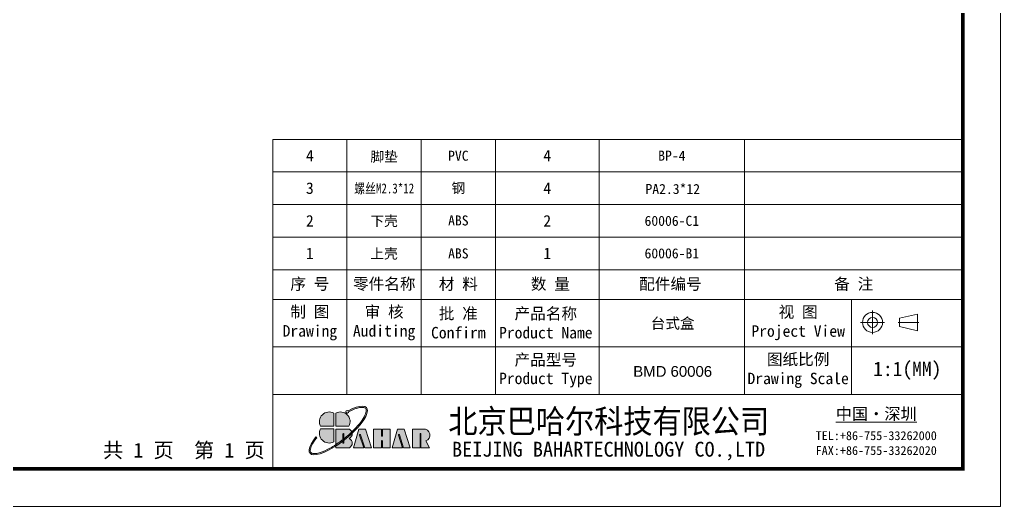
# Model space of a CAD drawing. Header units: millimetres. Extents: x 1833 to 2194, y -395 to -144.
# Drawn here: x 2030.9 to 2193.6, y -395 to -314.3 of the extents above; entities that cross this region are included whole.
import ezdxf
from ezdxf.enums import TextEntityAlignment as Align

# ---------------------------------------------------------------- set-up
doc = ezdxf.new("R2010")
doc.units = ezdxf.units.MM
doc.linetypes.add('CENTER', pattern=[50.8, 31.75, -6.35, 6.35, -6.35])
doc.layers.add('from', color=7, linetype='Continuous', lineweight=13)
doc.styles.add('FFS', font='SIMFANG.TTF', dxfattribs={"width": 0.9})
doc.styles.get("Standard").update_dxf_attribs({"font": 'txt', "bigfont": 'gbcbig.shx'})
doc.styles.add('宋体', font='SimSun.ttf')
doc.styles.add('样式 1', font='SIMKAI.TTF')

msp = doc.modelspace()

# ---------------------------------------------------------------- hatches: boundary and pattern name
at = {"layer": 'from'}
h = msp.add_hatch(color=5, dxfattribs=at)
h.set_gradient(color1=(0, 0, 255), color2=(204, 204, 255), rotation=270, one_color=1, tint=0.9, name='HEMISPHERICAL')
edge = h.paths.add_edge_path()
edge.add_arc((2085.282, -379.312), 0.232, 53.71062, 361.77764)
edge.add_spline(control_points=[(2085.514, -379.305), (2085.637, -379.242), (2085.757, -379.182), (2086.347, -378.905), (2086.781, -378.746), (2087.416, -378.593), (2087.649, -378.566), (2087.974, -378.577), (2088.087, -378.601), (2088.252, -378.67), (2088.308, -378.712), (2088.349, -378.764), (2088.389, -378.813), (2088.417, -378.873), (2088.449, -379.033), (2088.45, -379.132), (2088.416, -379.368), (2088.38, -379.503), (2088.208, -379.96), (2088.008, -380.325), (2087.456, -381.117), (2087.105, -381.544), (2086.498, -382.193), (2086.282, -382.41), (2086.056, -382.626)], knot_values=[5.2944931, 5.2944931, 5.2944931, 5.2944931, 5.376277, 5.376277, 5.7027746, 5.7027746, 5.9392475, 5.9392475, 6.1160577, 6.1160577, 6.2831853, 6.2831853, 6.2831853, 6.442424, 6.442424, 6.6016628, 6.6016628, 6.7609015, 6.7609015, 7.0883681, 7.0883681, 7.4158348, 7.4158348, 7.5786031, 7.5786031, 7.5786031, 7.5786031], degree=3, periodic=0)
edge.add_ellipse((2084.529, -382.963), major_axis=(1.591, 0.068), ratio=0.6717797, start_angle=362.49244, end_angle=374.72333, ccw=False)
edge.add_ellipse((2083.802, -382.405), major_axis=(4.707, 3.768), ratio=0.3075492, start_angle=-75.30393, end_angle=56.66872)
edge = h.paths.add_edge_path()
edge.add_ellipse((2083.802, -382.405), major_axis=(4.707, 3.768), ratio=0.3075492, start_angle=-233.44549, end_angle=-108.8635)
edge.add_line((2083.376, -384.993), (2083.376, -384.75))
edge.add_spline(control_points=[(2083.376, -384.75), (2082.897, -385.063), (2082.423, -385.338), (2081.398, -385.851), (2080.866, -386.055), (2080.179, -386.216), (2079.96, -386.242), (2079.638, -386.233), (2079.522, -386.21), (2079.362, -386.145), (2079.309, -386.108), (2079.229, -386.019), (2079.2, -385.967), (2079.161, -385.83), (2079.153, -385.745), (2079.168, -385.541), (2079.192, -385.423), (2079.318, -385.021), (2079.477, -384.695), (2079.852, -384.107), (2080.027, -383.864), (2080.227, -383.612)], knot_values=[8.1602279, 8.1602279, 8.1602279, 8.1602279, 8.46118, 8.46118, 8.851592, 8.851592, 9.0751916, 9.0751916, 9.2552808, 9.2552808, 9.4047948, 9.4047948, 9.5543089, 9.5543089, 9.703823, 9.703823, 9.853337, 9.853337, 10.159988, 10.159988, 10.3575695, 10.3575695, 10.3575695, 10.3575695], degree=3, periodic=0)
edge.add_line((2080.227, -383.612), (2080.068, -383.486))
edge = h.paths.add_edge_path()
edge.add_spline(control_points=[(2084.557, -383.91), (2084.309, -384.102), (2084.057, -384.286), (2083.662, -384.561), (2083.519, -384.657), (2083.376, -384.75)], knot_values=[7.9128983, 7.9128983, 7.9128983, 7.9128983, 8.070768, 8.070768, 8.1602279, 8.1602279, 8.1602279, 8.1602279], degree=3, periodic=0)
edge.add_line((2083.376, -384.75), (2083.376, -384.993))
edge.add_ellipse((2083.802, -382.405), major_axis=(4.707, 3.768), ratio=0.3075492, start_angle=-108.8635, end_angle=-94.86485)
edge.add_line((2084.557, -384.166), (2084.557, -383.91))
edge = h.paths.add_edge_path()
edge.add_spline(control_points=[(2086.056, -382.626), (2085.827, -382.844), (2085.588, -383.061), (2085.137, -383.448), (2084.928, -383.62), (2084.716, -383.787)], knot_values=[7.5786031, 7.5786031, 7.5786031, 7.5786031, 7.7433014, 7.7433014, 7.8791585, 7.8791585, 7.8791585, 7.8791585], degree=3, periodic=0)
edge.add_line((2084.716, -383.787), (2084.716, -384.045))
edge.add_ellipse((2083.802, -382.405), major_axis=(4.707, 3.768), ratio=0.3075492, start_angle=-92.96123, end_angle=-75.30393)
edge.add_ellipse((2084.529, -382.963), major_axis=(1.591, 0.068), ratio=0.6717797, start_angle=362.49244, end_angle=374.72333)
edge = h.paths.add_edge_path()
edge.add_ellipse((2083.802, -382.405), major_axis=(4.707, 3.768), ratio=0.3075492, start_angle=-94.86485, end_angle=-92.96123)
edge.add_line((2084.716, -384.045), (2084.716, -383.787))
edge.add_spline(control_points=[(2084.716, -383.787), (2084.663, -383.828), (2084.61, -383.87), (2084.557, -383.91)], knot_values=[7.8791585, 7.8791585, 7.8791585, 7.8791585, 7.9128983, 7.9128983, 7.9128983, 7.9128983], degree=3, periodic=0)
edge.add_line((2084.557, -383.91), (2084.557, -384.166))
h = msp.add_hatch(color=256, dxfattribs=at)
h.set_gradient(color1=(204, 51, 0), color2=(255, 140, 102), one_color=1, tint=0.7, name='HEMISPHERICAL')
h.paths.add_polyline_path([(2083.062, -379.526, 0.7424509), (2080.865, -381.701), (2083.062, -381.701)])
h = msp.add_hatch(color=256, dxfattribs=at)
h.set_gradient(color1=(35, 39, 169), color2=(98, 103, 223), one_color=1, tint=0.63, name='HEMISPHERICAL')
h.paths.add_polyline_path([(2083.376, -379.526), (2083.376, -381.701), (2085.573, -381.701, 0.7424509)])
h = msp.add_hatch(color=256, dxfattribs=at)
h.set_gradient(color1=(0, 127, 63), color2=(15, 255, 135), one_color=1, tint=0.53, name='INVCURVED')
h.paths.add_polyline_path([(2083.062, -382.121), (2080.865, -382.121, 0.7424509), (2083.062, -384.296)])
h = msp.add_hatch(color=7, dxfattribs=at)
h.paths.add_polyline_path([(2098.079, -382.172), (2096.082, -382.172), (2096.082, -385.287), (2097.355, -385.287), (2097.355, -382.981, -1), (2097.513, -382.981), (2097.513, -385.287), (2098.914, -385.287), (2098.311, -384.131, 0.8094298)])
h.paths.add_polyline_path([(2094.632, -385.287), (2095.718, -385.287), (2094.72, -382.171), (2093.624, -382.171), (2092.75, -385.287), (2094.438, -385.287), (2093.758, -383.174, -1), (2093.934, -383.117)])
h.paths.add_polyline_path([(2092.394, -382.171), (2091.117, -382.171), (2091.117, -383.294, -1), (2090.959, -383.294), (2090.959, -382.171), (2089.638, -382.171), (2089.638, -385.287), (2090.959, -385.287), (2090.959, -384.156, -1), (2091.117, -384.156), (2091.117, -385.287), (2092.394, -385.287)])
h.paths.add_polyline_path([(2088.294, -382.171), (2087.198, -382.171), (2086.324, -385.287), (2088.012, -385.287), (2087.332, -383.174, -1), (2087.509, -383.117), (2088.206, -385.287), (2089.292, -385.287)])
edge = h.paths.add_edge_path()
edge.add_line((2084.716, -384.045), (2084.716, -384.439))
edge.add_arc((2084.636, -384.439), 0.0793, -180, 0, ccw=False)
edge.add_line((2084.557, -384.439), (2084.557, -384.166))
edge.add_ellipse((2083.802, -382.405), major_axis=(4.707, 3.768), ratio=0.3075492, start_angle=-108.8635, end_angle=-94.86485, ccw=False)
edge.add_line((2083.376, -384.993), (2083.376, -385.287))
edge.add_line((2083.376, -385.287), (2085.639, -385.287))
edge.add_ellipse((2084.529, -384.546), major_axis=(1.591, 0.068), ratio=0.6717797, start_angle=312.54488, end_angle=406.01563)
edge.add_ellipse((2084.529, -382.963), major_axis=(1.591, 0.068), ratio=0.6717797, start_angle=310.68759, end_angle=362.49244)
edge.add_ellipse((2083.802, -382.405), major_axis=(4.707, 3.768), ratio=0.3075492, start_angle=-92.96123, end_angle=-75.30393, ccw=False)
edge = h.paths.add_edge_path()
edge.add_line((2083.376, -382.171), (2083.376, -384.75))
edge.add_spline(control_points=[(2083.376, -384.75), (2083.519, -384.657), (2083.662, -384.561), (2084.057, -384.286), (2084.309, -384.102), (2084.557, -383.91)], knot_values=[7.9128983, 7.9128983, 7.9128983, 7.9128983, 8.0023582, 8.0023582, 8.1602279, 8.1602279, 8.1602279, 8.1602279], degree=3, periodic=0)
edge.add_line((2084.557, -383.91), (2084.557, -383.008))
edge.add_arc((2084.636, -383.008), 0.0793, 0, 180, ccw=False)
edge.add_line((2084.716, -383.008), (2084.716, -383.787))
edge.add_spline(control_points=[(2084.716, -383.787), (2084.928, -383.62), (2085.137, -383.448), (2085.588, -383.061), (2085.827, -382.844), (2086.056, -382.626)], knot_values=[7.5786031, 7.5786031, 7.5786031, 7.5786031, 7.7144602, 7.7144602, 7.8791585, 7.8791585, 7.8791585, 7.8791585], degree=3, periodic=0)
edge.add_ellipse((2084.529, -382.963), major_axis=(1.591, 0.068), ratio=0.6717797, start_angle=374.72333, end_angle=404.056)
edge.add_line((2085.641, -382.171), (2083.376, -382.171))

# ---------------------------------------------------------------- linework, layer by layer
for p, q in [((2187.398, -334.16), (2072.925, -334.16)), ((2072.925, -355.763), (2072.925, -334.16)), ((2085.239, -334.16), (2085.239, -355.763)), ((2097.553, -334.16), (2097.553, -355.763)), ((2109.867, -334.16), (2109.867, -355.763)), ((2127.045, -334.16), (2127.045, -355.763)), ((2151.198, -334.16), (2151.198, -355.763)), ((2187.398, -339.561), (2072.925, -339.561)), ((2187.398, -344.961), (2072.925, -344.961)), ((2187.398, -350.362), (2072.925, -350.362)), ((2072.925, -388.764), (2072.925, -355.763)), ((2187.398, -355.763), (2072.925, -355.763)), ((2085.239, -355.763), (2085.239, -376.45)), ((2097.553, -355.763), (2097.553, -376.45)), ((2109.867, -355.763), (2109.867, -376.45)), ((2127.045, -355.763), (2127.045, -376.45)), ((2151.198, -355.763), (2151.198, -376.45)), ((2187.398, -360.688), (2072.925, -360.688)), ((2168.947, -360.688), (2168.947, -376.45)), ((2179.871, -363.11), (2176.876, -363.802)), ((2176.876, -363.802), (2176.876, -365.185)), ((2179.871, -363.11), (2179.871, -365.876)), ((2179.871, -365.876), (2176.876, -365.185)), ((2187.398, -368.569), (2072.925, -368.569)), ((2187.398, -376.45), (2072.925, -376.45)), ((2083.062, -379.526), (2083.062, -381.701)), ((2083.376, -379.526), (2083.376, -381.701)), ((2083.062, -381.701), (2080.865, -381.701)), ((2083.062, -382.121), (2080.865, -382.121)), ((2083.062, -384.296), (2083.062, -382.121)), ((2083.376, -381.701), (2085.573, -381.701)), ((2083.376, -382.171), (2085.641, -382.171)), ((2083.376, -382.171), (2083.376, -385.287)), ((2087.198, -382.171), (2086.324, -385.287)), ((2087.198, -382.171), (2088.294, -382.171)), ((2089.292, -385.287), (2088.294, -382.171)), ((2090.959, -382.171), (2089.638, -382.171)), ((2089.638, -382.171), (2089.638, -385.287)), ((2090.959, -382.171), (2090.959, -383.294)), ((2091.117, -382.171), (2091.117, -383.294)), ((2092.394, -382.171), (2091.117, -382.171)), ((2092.394, -385.287), (2092.394, -382.171)), ((2093.624, -382.171), (2092.75, -385.287)), ((2093.624, -382.171), (2094.72, -382.171)), ((2095.718, -385.287), (2094.72, -382.171)), ((2096.082, -382.172), (2097.894, -382.172)), ((2096.082, -382.172), (2096.082, -385.287)), ((2080.227, -383.612), (2080.068, -383.486)), ((2084.557, -383.008), (2084.557, -384.439)), ((2084.716, -383.008), (2084.716, -384.439)), ((2088.012, -385.287), (2087.332, -383.174)), ((2088.206, -385.287), (2087.509, -383.117)), ((2094.438, -385.287), (2093.758, -383.174)), ((2094.632, -385.287), (2093.934, -383.117)), ((2097.355, -385.287), (2097.355, -382.981)), ((2097.513, -385.287), (2097.513, -382.981)), ((2083.376, -385.287), (2085.639, -385.287)), ((2086.324, -385.287), (2088.012, -385.287)), ((2088.206, -385.287), (2089.292, -385.287)), ((2089.638, -385.287), (2090.959, -385.287)), ((2090.959, -385.287), (2090.959, -384.156)), ((2091.117, -385.287), (2091.117, -384.156)), ((2091.117, -385.287), (2092.394, -385.287)), ((2092.75, -385.287), (2094.438, -385.287)), ((2094.632, -385.287), (2095.718, -385.287)), ((2096.082, -385.287), (2097.355, -385.287)), ((2097.513, -385.287), (2098.914, -385.287)), ((2098.914, -385.287), (2098.311, -384.131)), ((2187.398, -388.764), (2073.875, -388.764))]:
    msp.add_line(p, q, dxfattribs=at)
at = {"layer": 'from', "color": 1, "linetype": 'CENTER', "ltscale": 0.2}
for p, q in [((2172.413, -362.517), (2172.413, -366.47)), ((2170.437, -364.493), (2174.389, -364.493)), ((2180.101, -364.493), (2176.645, -364.493))]:
    msp.add_line(p, q, dxfattribs=at)
at = {"layer": 'from'}
msp.add_lwpolyline([(1832.773, -394.983), (2193.616, -394.983), (2193.616, -144.229), (1832.773, -144.229)], close=True, dxfattribs=at)
at = {"layer": 'from', "const_width": 0.622}
msp.add_lwpolyline([(1838.992, -388.764), (1838.992, -150.448), (2187.398, -150.448), (2187.398, -388.764), (1838.992, -388.764)], dxfattribs=at)
at = {"layer": 'from'}
for radius in [1.66, 0.83]:
    msp.add_circle((2172.413, -364.493), radius, dxfattribs=at)
for centre, radius, start, end in [((2082.292, -380.946), 1.615, 61.52283, 207.89112), ((2084.146, -380.946), 1.615, 332.10888, 118.47717), ((2085.282, -379.312), 0.232, 53.71062, 1.77764), ((2082.292, -382.877), 1.615, 152.10888, 298.47717), ((2097.986, -383.176), 1.008, 288.77334, 95.2757), ((2084.636, -383.008), 0.0793, 0, 180), ((2087.42, -383.146), 0.0926, 17.82851, 197.82851), ((2091.038, -383.294), 0.0793, 180, 0), ((2093.846, -383.146), 0.0926, 17.82851, 197.82851), ((2097.434, -382.981), 0.0793, 0, 180), ((2084.636, -384.439), 0.0793, 180, 0), ((2091.038, -384.156), 0.0793, 0, 180)]:
    msp.add_arc(centre, radius, start, end, dxfattribs=at)
at = {"layer": 'from', "extrusion": (0, 0, -1)}
msp.add_ellipse((2083.802, -382.405), major_axis=(4.707, 3.768), ratio=0.3075492, start_param=5.2941295, end_param=10.3575777, dxfattribs=at)
at = {"layer": 'from'}
for centre, start_param, end_param in [((2084.529, -382.963), 5.4225213, 7.0521076), ((2084.529, -384.546), 5.4549372, 7.0863095)]:
    msp.add_ellipse(centre, major_axis=(1.591, 0.068), ratio=0.6717797, start_param=start_param, end_param=end_param, dxfattribs=at)
msp.add_open_spline([(2085.514, -379.305), (2085.637, -379.242), (2085.757, -379.182), (2086.347, -378.905), (2086.781, -378.746), (2087.416, -378.593), (2087.649, -378.566), (2087.974, -378.577), (2088.087, -378.601), (2088.252, -378.67), (2088.308, -378.712), (2088.349, -378.764), (2088.389, -378.813), (2088.417, -378.873), (2088.449, -379.033), (2088.45, -379.132), (2088.416, -379.368), (2088.38, -379.503), (2088.208, -379.96), (2088.008, -380.325), (2087.456, -381.117), (2087.105, -381.544), (2086.293, -382.411), (2085.832, -382.851), (2084.849, -383.695), (2084.328, -384.098), (2083.181, -384.895), (2082.555, -385.271), (2081.398, -385.851), (2080.866, -386.055), (2080.179, -386.216), (2079.96, -386.242), (2079.638, -386.233), (2079.522, -386.21), (2079.362, -386.145), (2079.309, -386.108), (2079.229, -386.019), (2079.2, -385.967), (2079.161, -385.83), (2079.153, -385.745), (2079.168, -385.541), (2079.192, -385.423), (2079.318, -385.021), (2079.477, -384.695), (2079.852, -384.107), (2080.027, -383.864), (2080.227, -383.612)], degree=3, knots=[5.2944931, 5.2944931, 5.2944931, 5.2944931, 5.376277, 5.376277, 5.7027746, 5.7027746, 5.9392475, 5.9392475, 6.1160577, 6.1160577, 6.2831853, 6.2831853, 6.2831853, 6.442424, 6.442424, 6.6016628, 6.6016628, 6.7609015, 6.7609015, 7.0883681, 7.0883681, 7.4158348, 7.4158348, 7.7433014, 7.7433014, 8.070768, 8.070768, 8.46118, 8.46118, 8.851592, 8.851592, 9.0751916, 9.0751916, 9.2552808, 9.2552808, 9.4047948, 9.4047948, 9.5543089, 9.5543089, 9.703823, 9.703823, 9.853337, 9.853337, 10.159988, 10.159988, 10.3575695, 10.3575695, 10.3575695, 10.3575695], dxfattribs=at)

# ---------------------------------------------------------------- texts
at = {"layer": 'from', "style": '宋体'}
for s, height, p in [('4', 1.9, (2079.082, -336.86)), ('脚垫', 1.6628, (2091.396, -336.986)), ('PVC', 1.6628, (2103.71, -336.874)), ('4', 1.9, (2118.456, -336.86)), ('BP-4', 1.6628, (2139.121, -336.86)), ('3', 1.9, (2079.082, -342.261)), ('钢', 1.663, (2103.71, -342.2)), ('4', 1.9, (2118.456, -342.261)), ('PA2.3*12', 1.6628, (2139.276, -342.324)), ('2', 1.9, (2079.082, -347.662)), ('下壳', 1.6628, (2091.396, -347.662)), ('ABS', 1.6628, (2103.71, -347.601)), ('2', 1.9, (2118.456, -347.662)), ('60006-C1', 1.6628, (2139.121, -347.662)), ('1', 1.9, (2079.082, -353.062)), ('上壳', 1.6628, (2091.396, -353.062)), ('ABS', 1.6628, (2103.71, -353.062)), ('1', 1.9, (2118.456, -353.062)), ('60006-B1', 1.6628, (2139.121, -353.062))]:
    msp.add_text(s, height=height, dxfattribs=at).set_placement(p, align=Align.MIDDLE)
at = {"layer": 'from', "style": '宋体', "width": 0.8}
msp.add_text('螺丝M2.3*12', height=1.6628, dxfattribs=at).set_placement((2091.396, -342.261), align=Align.MIDDLE)
at = {"layer": 'from', "attachment_point": 5, "style": '宋体'}
for s, insert, char_height in [('序 号', (2079.082, -358.225), 1.9003), ('{\\fSimSun|b0|i0|c134|p2;零件名称}', (2091.425, -358.225), 1.90029), ('材 料', (2103.71, -358.225), 1.9003), ('数 量', (2118.975, -358.225), 1.9003), ('{\\fSimSun|b0|i0|c134|p2;配件编号}', (2138.884, -358.225), 1.90029), ('备 注', (2169.298, -358.225), 1.9003), ('制 图\\PDrawing', (2079.082, -364.629), 1.9003), ('审 核\\PAuditing', (2091.396, -364.629), 1.9003), ('批 准\\PConfirm', (2103.71, -364.629), 1.9003), ('产品名称\\PProduct Name', (2118.218, -364.629), 1.90029), ('视 图\\PProject View', (2160.072, -364.629), 1.90029), ('图纸比例\\PDrawing Scale', (2160.072, -372.509), 1.90029), ('1:1(MM)', (2178.172, -372.509), 2.3754), ('{\\fSimSun|b0|i0|c134|p2;\\H1.25x;共 1 页  第 1 页}', (2058.182, -385.814), 1.97022)]:
    msp.add_mtext(s, dxfattribs=dict(at, insert=insert, char_height=char_height))
at = {"layer": 'from', "color": 6, "attachment_point": 5, "style": '宋体'}
for s, insert, char_height in [('{\\C7;台式盒}', (2139.26, -364.749), 1.7737), ('{\\fArial|b0|i0|c0|p32;\\C7;BMD 60006}', (2139.26, -372.63), 1.77367)]:
    msp.add_mtext(s, dxfattribs=dict(at, insert=insert, char_height=char_height))
at = {"layer": 'from', "insert": (2118.218, -372.509), "char_height": 1.90029, "attachment_point": 5, "line_spacing_factor": 0.975, "style": '宋体'}
msp.add_mtext('产品型号\\PProduct Type', dxfattribs=at)
at = {"layer": 'from', "color": 3, "insert": (2128.662, -381.104), "char_height": 3.94044, "attachment_point": 5, "style": 'FFS'}
msp.add_mtext('{\\fSimSun|b0|i0|c134|p2;\\C7;北京巴哈尔科技有限公司}', dxfattribs=at)
at = {"layer": 'from', "attachment_point": 5}
for s, insert, char_height in [('{\\fSimSun|b0|i0|c134|p2;\\L中国\\fSimSun|b0|i0|c134|p0;·深圳}', (2173.024, -379.756), 1.97022), ('{\\fSimSun|b0|i0|c134|p2;TEL:+86-755-33262000\\PFAX:+86-755-33262020}', (2173.024, -384.507), 1.47766)]:
    msp.add_mtext(s, dxfattribs=dict(at, insert=insert, char_height=char_height))
at = {"layer": 'from', "insert": (2102.662, -384.283), "char_height": 2.46277, "width": 112.43423, "attachment_point": 1, "style": '样式 1'}
msp.add_mtext('BEIJING BAHARTECHNOLOGY CO.,LTD', dxfattribs=at)

doc.saveas('drawing.dxf')
